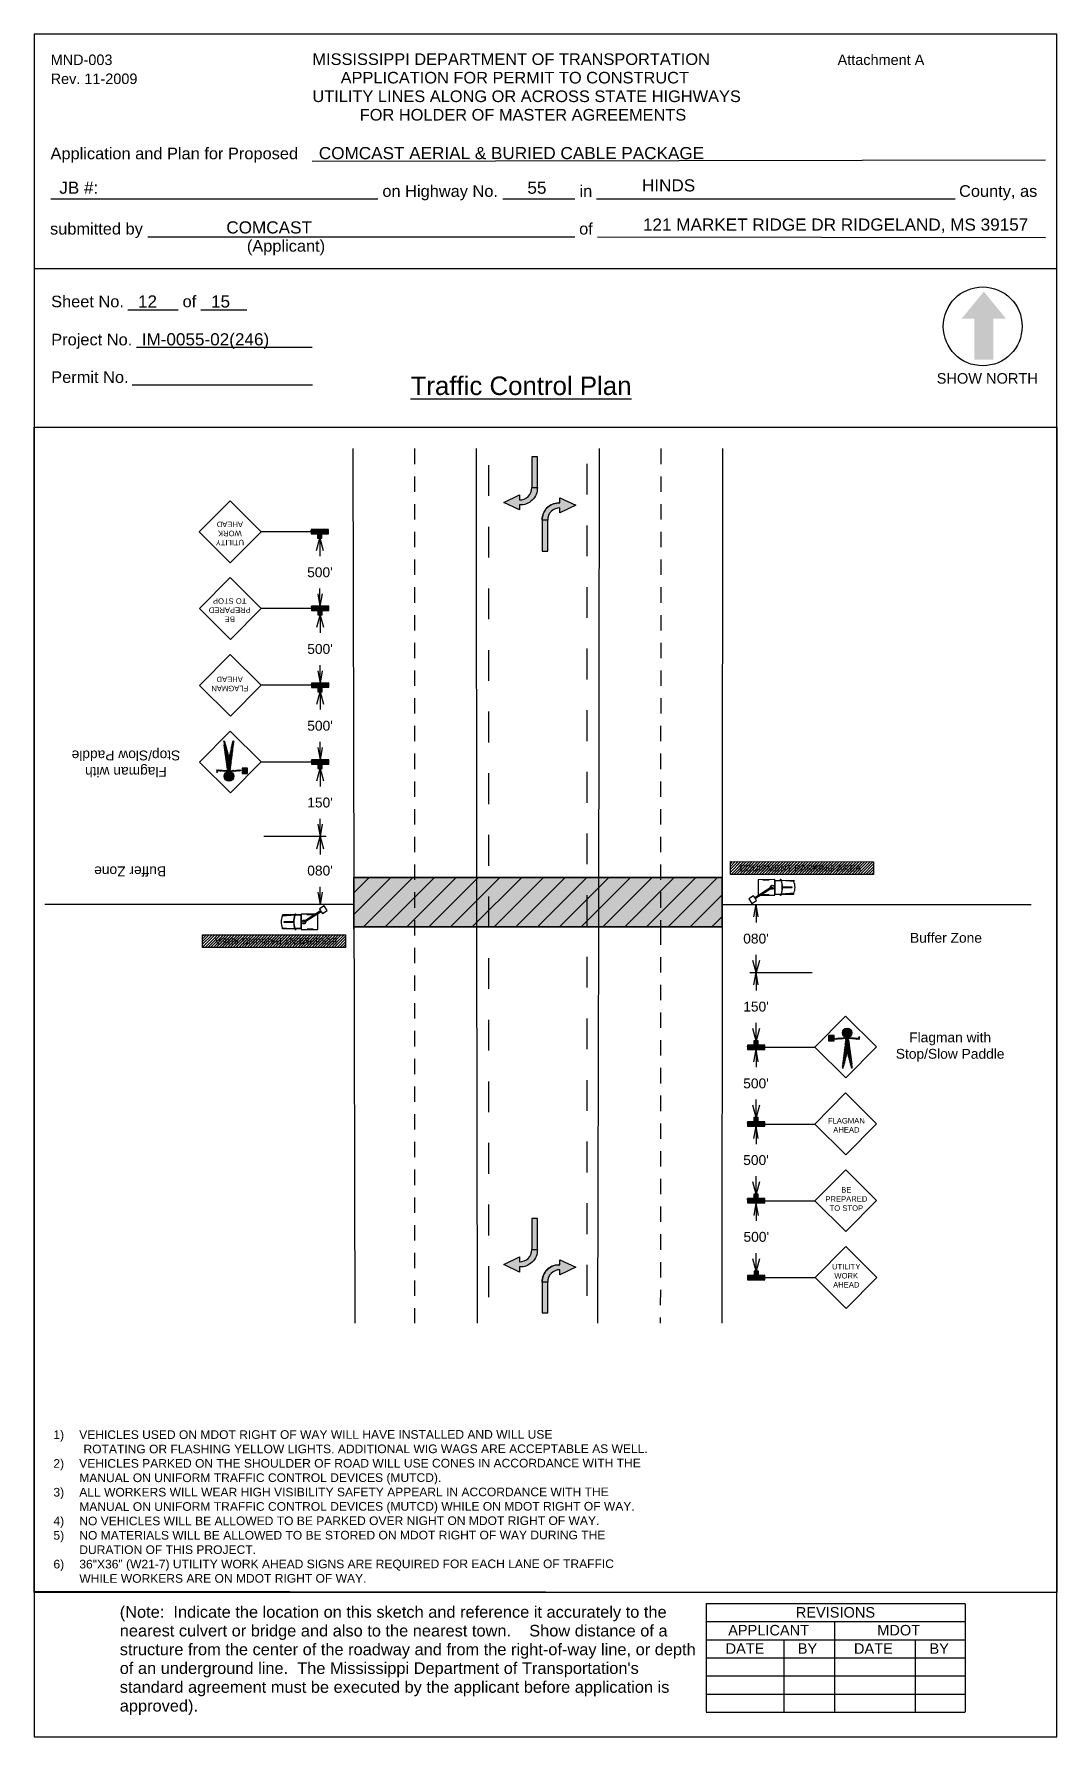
# Paper-space layout '4 LANE XING W TURN' of a CAD drawing. Header units: feet. Extents: x 0.1 to 8.4, y 0.1 to 13.9.
import ezdxf
from ezdxf.enums import TextEntityAlignment as Align

# ---------------------------------------------------------------- set-up
doc = ezdxf.new("R2010")
doc.units = ezdxf.units.FT
doc.header["$MEASUREMENT"] = 0
doc.header["$PDMODE"] = 34
doc.linetypes.add('DASHED2', pattern=[0.375, 0.25, -0.125])
doc.layers.get('0').update_dxf_attribs({"true_color": 0x000000})
doc.layers.get('Defpoints').update_dxf_attribs({"color": 2})
doc.layers.add('EOP', color=7, linetype='Continuous', lineweight=0, true_color=0x000000)
doc.layers.add('Level 63', color=7, linetype='Continuous', lineweight=0, true_color=0x000000)
doc.layers.add('LAYOUT TEXT', color=7, linetype='Continuous', true_color=0x000000)
doc.layers.add('LINE', color=7, linetype='Continuous', true_color=0x000000)
doc.styles.add('PDF Arial', font='arial.ttf')
doc.styles.get("Standard").update_dxf_attribs({"font": 'arial.ttf'})
doc.styles.add('Style-Arial', font='arial.ttf')
doc.dimstyles.get("Standard").update_dxf_attribs({"dimtxt": 3, "dimasz": 3, "dimexe": 0.5, "dimexo": 0.5, "dimgap": 0.09, "dimtad": 0, "dimtih": 1, "dimtoh": 1, "dimdec": 0, "dimzin": 0, "dimdsep": 46, "dimtxsty": 'Standard', "dimblk": 'OPEN30', "dimcen": 0.09, "dimadec": 0, "dimazin": 0, "dimtfac": 1, "dimtdec": 0, "dimtofl": 0, "dimtmove": 0, "dimatfit": 3, "dimldrblk": 'OPEN30', "dimfxl": 1, "dimtolj": 1, "dimtzin": 0, "dimarcsym": 0})
pattern_1 = [(45, (-9514.9499, -21395.33027), (-0.3504110766, 0.3504110766), [])]

# ---------------------------------------------------------------- blocks, each defined once
blk = doc.blocks.new('SHEET NUMBER')
at = {"layer": 'Level 63', "color": 7, "linetype": 'Continuous', "lineweight": 13, "style": 'Style-Arial', "width": 1.010972}
blk.add_text('15', height=0.0984, dxfattribs=at).set_placement((1.654, 11.025), align=Align.MIDDLE_LEFT)
blk = doc.blocks.new('PROJECT NUMBER')
at = {"layer": 'Level 63', "color": 7, "linetype": 'Continuous', "lineweight": 13, "style": 'Style-Arial', "width": 1.010972}
blk.add_text('IM-0055-02(246)', height=0.09841, dxfattribs=at).set_placement((1.091, 10.718), align=Align.MIDDLE_LEFT)
blk = doc.blocks.new('HIGHWAY')
at = {"layer": 'Level 63', "color": 7, "linetype": 'Continuous', "lineweight": 13, "style": 'Style-Arial', "width": 1.010972}
blk.add_text('55', height=0.0984, dxfattribs=at).set_placement((4.334, 12.613), align=Align.MIDDLE_LEFT)
blk = doc.blocks.new('COUNTY')
at = {"layer": 'Level 63', "color": 7, "linetype": 'Continuous', "lineweight": 13, "style": 'Style-Arial', "width": 1.010972}
blk.add_text('HINDS ', height=0.0984, dxfattribs=at).set_placement((5.026, 12.67), align=Align.MIDDLE_LEFT)
blk = doc.blocks.new('NAME')
at = {"layer": 'Level 63', "color": 7, "linetype": 'Continuous', "lineweight": 13, "style": 'Style-Arial', "width": 1.010972}
blk.add_text('COMCAST', height=0.0984, dxfattribs=at).set_placement((2.053, 11.514), align=Align.MIDDLE_LEFT)
blk = doc.blocks.new('ADDRESS 1')
at = {"layer": 'Level 63', "color": 7, "linetype": 'Continuous', "lineweight": 13, "style": 'Style-Arial', "width": 1.010972}
blk.add_text('121 MARKET RIDGE DR RIDGELAND, MS 39157', height=0.09841, dxfattribs=at).set_placement((5.098, 12.278), align=Align.MIDDLE_LEFT)
blk = doc.blocks.new('ADDRESS')
at = {"layer": 'Level 63', "color": 7, "linetype": 'Continuous', "lineweight": 13, "style": 'Style-Arial', "width": 1.010972}
blk.add_text('COMCAST AERIAL & BURIED CABLE PACKAGE  ', height=0.09841, dxfattribs=at).set_placement((2.494, 12.905), align=Align.MIDDLE_LEFT)
blk = doc.blocks.new('TCP LAYOUT')
at = {"layer": 'LAYOUT TEXT'}
h = blk.add_hatch(color=256, dxfattribs=at)
h.dxf.hatch_style = 1
h.paths.add_polyline_path([(7.801, 11.808), (7.62, 11.587), (7.724, 11.588), (7.724, 11.255), (7.877, 11.255), (7.877, 11.588), (7.982, 11.588)])
for p, q in [((8.303, 12.874), (2.35, 12.864)), ((2.883, 12.557), (0.228, 12.557)), ((4.48, 12.557), (3.896, 12.557)), ((7.568, 12.557), (4.656, 12.557)), ((4.481, 12.25), (1.015, 12.25)), ((8.303, 12.243), (4.664, 12.25)), ((0.091, 11.996), (8.395, 11.996)), ((1.26, 11.657), (0.852, 11.657)), ((1.819, 11.657), (1.444, 11.657)), ((2.349, 11.355), (0.922, 11.355)), ((2.351, 11.049), (0.889, 11.049)), ((5.547, 1.164), (7.649, 1.164)), ((5.547, 1.164), (5.547, 0.286)), ((7.649, 1.162), (7.649, 0.284)), ((5.547, 1.017), (7.649, 1.017)), ((6.588, 1.017), (6.588, 0.286)), ((5.547, 0.87), (7.649, 0.87)), ((6.179, 0.87), (6.179, 0.284)), ((7.245, 0.87), (7.245, 0.284)), ((5.547, 0.723), (7.649, 0.723)), ((5.547, 0.576), (7.649, 0.576)), ((5.547, 0.429), (7.649, 0.429)), ((5.547, 0.282), (7.649, 0.282))]:
    blk.add_line(p, q, dxfattribs=at)
at = {"layer": 'LAYOUT TEXT', "flags": 128}
blk.add_lwpolyline([(0.091, 13.898), (0.091, 0.081), (8.395, 0.081), (8.395, 13.898), (0.091, 13.898)], dxfattribs=at)
at = {"layer": 'LAYOUT TEXT'}
blk.add_circle((7.792, 11.526), 0.32, dxfattribs=at)
at = {"layer": 'LAYOUT TEXT', "style": 'Style-Arial'}
for s, height, width, p in [('MND-003', 0.0851, 0.986544, (0.226, 13.689)), ('MISSISSIPPI DEPARTMENT OF TRANSPORTATION', 0.0941, 1.010972, (2.351, 13.694)), ('Attachment A', 0.08514, 0.986544, (6.614, 13.689)), ('Rev. 11-2009', 0.08514, 0.986544, (0.226, 13.535)), ('APPLICATION FOR PERMIT TO CONSTRUCT', 0.0941, 1.010972, (2.58, 13.544)), ('UTILITY LINES ALONG OR ACROSS STATE HIGHWAYS', 0.0941, 1.010972, (2.351, 13.393)), ('FOR HOLDER OF MASTER AGREEMENTS', 0.0941, 1.010972, (2.735, 13.243)), ('Application and Plan for Proposed', 0.0941, 1.010972, (0.225, 12.929)), ('on Highway No.', 0.0941, 1.010972, (2.919, 12.624)), ('in', 0.0941, 1.010972, (4.519, 12.624)), ('County, as', 0.0941, 1.010972, (7.6, 12.624)), ('submitted by', 0.0941, 1.010972, (0.221, 12.318)), ('of', 0.0941, 1.010972, (4.516, 12.318)), ('(Applicant)', 0.0941, 1.010972, (1.819, 12.179)), ('Sheet No.', 0.0941, 1.010972, (0.23, 11.728)), ('of', 0.0941, 1.010972, (1.297, 11.728)), ('Project No.', 0.0941, 1.010972, (0.231, 11.419)), ('Permit No.', 0.0941, 1.010972, (0.231, 11.114)), ('SHOW NORTH', 0.0851, 0.993785, (7.419, 11.104)), ('(Note:  Indicate the location on this sketch and reference it accurately to the', 0.0941, 1.010972, (0.787, 1.095)), ('REVISIONS', 0.0851, 0.993785, (6.275, 1.092)), ('nearest culvert or bridge and also to the nearest town.    Show distance of a', 0.0941, 1.010972, (0.787, 0.943)), ('APPLICANT', 0.0851, 0.993785, (5.726, 0.947)), ('MDOT', 0.0851, 0.993785, (6.936, 0.947)), ('structure from the center of the roadway and from the right-of-way line, or depth', 0.0941, 1.010972, (0.787, 0.791)), ('DATE', 0.0851, 0.993785, (5.705, 0.798)), ('BY', 0.0851, 0.993785, (6.291, 0.798)), ('DATE', 0.0851, 0.993785, (6.747, 0.798)), ('BY', 0.0851, 0.993785, (7.36, 0.798)), ("of an underground line.  The Mississippi Department of Transportation's", 0.0941, 1.010972, (0.787, 0.639)), ('standard agreement must be executed by the applicant before application is', 0.0941, 1.010972, (0.787, 0.486)), ('approved).', 0.0941, 1.010972, (0.787, 0.334))]:
    blk.add_text(s, height=height, dxfattribs=dict(at, width=width)).set_placement(p, align=Align.MIDDLE_LEFT)
at = {"layer": 'LAYOUT TEXT', "insert": (3.148, 11.119), "char_height": 0.15, "attachment_point": 1}
blk.add_mtext_dynamic_manual_height_columns('{\\LTraffic Control Plan}', width=3.70708, gutter_width=3.385, heights=[0], dxfattribs=at)
blk = doc.blocks.new('FLAGGER')
at = {"layer": 'LAYOUT TEXT'}
h = blk.add_hatch(dxfattribs=at)
h.set_pattern_fill('ANSI31', color=256, scale=3.964449)
h.set_pattern_definition(pattern_1)
h.paths.add_polyline_path([(3152.5, 7164.8), (3148.5, 7164.8), (3148.5, 7160.8), (3152.5, 7160.8)])
h = blk.add_hatch(dxfattribs=at)
h.set_pattern_fill('ANSI31', color=256, scale=3.964449)
h.set_pattern_definition(pattern_1)
h.paths.add_polyline_path([(3163.2, 7162.5), (3171.1, 7161.9), (3171.3, 7164.1), (3170.4, 7164.2), (3170.3, 7162.8), (3163.3, 7163.3, -0.168773), (3161, 7163.3), (3153, 7162.8), (3153.1, 7161.9), (3161, 7162.5), (3158.2, 7140.8), (3159.2, 7140.8), (3162.1, 7152.1), (3165, 7140.8), (3166, 7140.8)])
h = blk.add_hatch(dxfattribs=at)
h.set_pattern_fill('ANSI31', color=256, scale=3.964449)
h.set_pattern_definition(pattern_1)
h.paths.add_polyline_path([(3165.6, 7166.7, 1), (3158.6, 7166.7, 1)])
at = {"layer": 'LAYOUT TEXT', "flags": 128}
for points in [[(3161, 7133.7), (3183.6, 7156.3), (3161, 7178.9), (3138.4, 7156.3), (3161, 7133.7)], [(3148.5, 7160.8), (3152.5, 7160.8), (3152.5, 7164.8), (3148.5, 7164.8), (3148.5, 7160.8)], [(3163.1, 7161.4), (3165.4, 7143.9), (3164.6, 7143.9), (3162.2, 7153.1)], [(3171.1, 7161.9), (3163.2, 7162.5)], [(3163.3, 7163.3), (3170.3, 7162.8)]]:
    blk.add_lwpolyline(points, dxfattribs=at)
at = {"layer": 'LAYOUT TEXT'}
blk.add_circle((3162.1, 7166.7), 3.53, dxfattribs=at)
blk = doc.blocks.new('BE PREPARED TO STOP')
at = {"layer": 'LAYOUT TEXT', "flags": 128}
blk.add_lwpolyline([(3214.6, 7133.7), (3237.2, 7156.3), (3214.7, 7178.9), (3192, 7156.3), (3214.6, 7133.7)], dxfattribs=at)
at = {"layer": 'LAYOUT TEXT', "insert": (3181.1, 7166.2), "char_height": 4, "attachment_point": 1}
blk.add_mtext_dynamic_manual_height_columns('\\pxqc;BE \\PPREPARED\\PTO STOP', width=67.992, gutter_width=3.2, heights=[0], dxfattribs=at)
blk = doc.blocks.new('UTILITY WORK AHEAD')
at = {"layer": 'LAYOUT TEXT', "flags": 128}
blk.add_lwpolyline([(3269.7, 7133.7), (3292.3, 7156.3), (3269.7, 7178.9), (3247.1, 7156.3), (3269.7, 7133.7)], dxfattribs=at)
at = {"layer": 'LAYOUT TEXT', "insert": (3235.9, 7166.2), "char_height": 3.995, "attachment_point": 1}
blk.add_mtext_dynamic_manual_height_columns('\\pxqc;UTILITY\\PWORK \\PAHEAD', width=67.992, gutter_width=3.2, heights=[0], dxfattribs=at)
blk = doc.blocks.new('EQUIPMENT PARKING AREA')
at = {"layer": 'LAYOUT TEXT'}
h = blk.add_hatch(dxfattribs=at)
h.set_pattern_fill('ANSI31', color=0, scale=10)
h.set_pattern_definition([(45, (70, 23), (-0.88388348, 0.88388348), [])])
h.paths.add_polyline_path([(3244.5, 7148), (3244.5, 7156), (3154.5, 7156), (3154.5, 7148)])
at = {"layer": 'LAYOUT TEXT', "true_color": 0xffffff}
h = blk.add_hatch(color=7, dxfattribs=at)
h.dxf.hatch_style = 1
h.paths.add_polyline_path([(3159.5, 7154.5), (3159.5, 7149.5), (3236.5, 7149.5), (3236.5, 7154.5)], flags=17)
h.paths.add_polyline_path([(3158.6, 7138.2), (3237.3, 7138.2), (3237.3, 7146.5), (3158.6, 7146.5)], flags=9)
at = {"layer": 'LAYOUT TEXT'}
blk.add_lwpolyline([(3154.5, 7156), (3244.5, 7156), (3244.5, 7148), (3154.5, 7148)], close=True, dxfattribs=at)
at = {"layer": 'LAYOUT TEXT', "insert": (3160, 7154), "char_height": 4, "attachment_point": 1, "style": 'PDF Arial'}
blk.add_mtext_dynamic_manual_height_columns('EQUIPMENT PARKING AREA', width=225.686, gutter_width=1, heights=[0], dxfattribs=at)
blk = doc.blocks.new('traffic symbol')
h = blk.add_hatch()
h.set_pattern_fill('ANSI31', color=256)
h.paths.add_polyline_path([(3220.21, 7215.29), (3217.21, 7215.29), (3217.21, 7213.29), (3225.21, 7213.29), (3225.21, 7215.29), (3222.21, 7215.29), (3222.21, 7217.29), (3220.21, 7217.29)])
at = {"flags": 128}
blk.add_lwpolyline([(3217.21, 7213.29), (3225.21, 7213.29), (3225.21, 7215.29), (3222.21, 7215.29), (3222.21, 7217.29), (3220.21, 7217.29), (3220.21, 7215.29), (3217.21, 7215.29), (3217.21, 7213.29)], dxfattribs=at)
blk = doc.blocks.new('bucket truck')
at = {"layer": 'LAYOUT TEXT'}
h = blk.add_hatch(color=256, dxfattribs=at)
h.dxf.hatch_style = 1
h.paths.add_polyline_path([(3229, 7181.7), (3229, 7183.6), (3227.3, 7186.2), (3226.5, 7185.7)])
h = blk.add_hatch(color=256, dxfattribs=at)
h.dxf.hatch_style = 1
h.paths.add_polyline_path([(3229, 7183.6), (3229, 7181.7), (3233.4, 7174.7, -0.189664), (3234.2, 7175.3)])
h = blk.add_hatch(color=256, dxfattribs=at)
h.dxf.hatch_style = 1
h.paths.add_polyline_path([(3234.1, 7173.7), (3234.9, 7174.2), (3234.2, 7175.3, 0.189664), (3233.4, 7174.7)])
at = {"layer": 'LAYOUT TEXT', "flags": 128}
for points in [[(3227.3, 7186.2), (3228.6, 7187), (3226.4, 7190.4), (3223.1, 7188.3), (3225.2, 7184.9), (3226.5, 7185.7)], [(3229.5, 7172), (3229.5, 7167.5)], [(3229.5, 7158.8), (3230.2, 7158.8), (3229.5, 7167.5)], [(3229.7, 7171.9), (3229.7, 7167.6)], [(3229.7, 7171.9), (3239.1, 7171.8)], [(3239.3, 7158.8), (3238.5, 7158.8), (3239.3, 7167.5)], [(3239.1, 7171.8), (3239.1, 7167.6)], [(3239.3, 7172), (3239.3, 7167.5)], [(3239.3, 7167.5), (3239.3, 7158.8)]]:
    blk.add_lwpolyline(points, dxfattribs=at)
at = {"layer": 'LAYOUT TEXT'}
for points in [[(3226.5, 7185.7), (3227.3, 7186.2), (3234.9, 7174.2), (3234.1, 7173.7)], [(3239.8, 7183.8), (3229, 7183.8), (3229, 7172), (3239.8, 7172)], [(3229.2, 7180.4), (3229, 7180.4), (3229, 7176.1), (3229.2, 7176.1)], [(3239.8, 7180.4), (3239.6, 7180.4), (3239.6, 7176.1), (3239.8, 7176.1)], [(3228.7, 7168.1), (3229.5, 7168.1), (3229.5, 7167.9), (3228.7, 7167.9)], [(3239.3, 7168.1), (3240.1, 7168.1), (3240.1, 7167.9), (3239.3, 7167.9)]]:
    blk.add_lwpolyline(points, close=True, dxfattribs=at)
at = {"layer": 'LAYOUT TEXT', "flags": 128}
for points in [[(3229.5, 7167.5, 0.165168), (3239.3, 7167.5)], [(3229.5, 7167.5), (3229.5, 7158.8), (3230.2, 7158.8, 0.224374), (3238.5, 7158.8), (3239.3, 7158.8)], [(3229.7, 7167.6, 0.163266), (3239.1, 7167.6)], [(3234.2, 7166.7), (3234.3, 7160, 0.697477), (3234.5, 7160), (3234.5, 7166.7)]]:
    blk.add_lwpolyline(points, format="xyb", dxfattribs=at)
at = {"layer": 'LAYOUT TEXT'}
blk.add_circle((3234.5, 7173.9), 1.36, dxfattribs=at)
for centre in [(3229.8, 7159), (3239, 7159)]:
    blk.add_ellipse(centre, major_axis=(-0.245, 0.003), ratio=0.48328, dxfattribs=at)
blk = doc.blocks.new('FLAGMAN AHEAD')
at = {"flags": 128}
blk.add_lwpolyline([(7.715, 3.459), (7.53, 3.643), (7.345, 3.457), (7.531, 3.273), (7.715, 3.459)], dxfattribs=at)
at = {"insert": (7.496, 3.183), "char_height": 0.03272, "attachment_point": 1, "rotation": 90.1812}
blk.add_mtext_dynamic_manual_height_columns('\\pxqc;FLAGMAN\\PAHEAD', width=0.5569, gutter_width=0.0262, heights=[0], dxfattribs=at)
blk = doc.blocks.new('_Open')
at = {"color": 0, "linetype": 'ByBlock', "lineweight": -2}
for p, q in [((-1, 0.17), (0, 0)), ((-1, -0.17), (0, 0)), ((0, 0), (-1, 0))]:
    blk.add_line(p, q, dxfattribs=at)
blk = doc.blocks.new('_Open30')
at = {"color": 0, "linetype": 'ByBlock', "lineweight": -2}
for p, q in [((-1, 0.27), (0, 0)), ((0, 0), (-1, -0.27)), ((0, 0), (-1, 0))]:
    blk.add_line(p, q, dxfattribs=at)
blk = doc.blocks.new('*D160')
at = {"layer": 'Defpoints', "color": 0, "transparency": 16777216}
for p in [(5.917, 6.834), (5.917, 6.282), (5.952, 6.282)]:
    blk.add_point(p, dxfattribs=at)
at = {"layer": 'LAYOUT TEXT', "color": 0, "lineweight": -2, "transparency": 16777216}
for p, q in [((5.952, 6.734), (5.952, 6.689)), ((5.952, 6.382), (5.952, 6.428))]:
    blk.add_line(p, q, dxfattribs=at)
at = {"layer": 'LAYOUT TEXT', "color": 0, "lineweight": -2, "transparency": 16777216, "xscale": 0.1, "yscale": 0.1, "zscale": 0.1}
for name, p, rotation in [('_Open', (5.952, 6.834), 90), ('_Open30', (5.952, 6.282), 270)]:
    blk.add_blockref(name, p, dxfattribs=dict(at, rotation=rotation))
at = {"layer": 'LAYOUT TEXT', "color": 0, "transparency": 16777216, "insert": (5.952, 6.558), "char_height": 0.08, "attachment_point": 5}
blk.add_mtext("\\A1;080'", dxfattribs=at)
blk = doc.blocks.new('*D152')
at = {"layer": 'Defpoints', "color": 0, "transparency": 16777216}
for p in [(5.917, 6.282), (5.917, 5.73), (5.952, 5.73)]:
    blk.add_point(p, dxfattribs=at)
at = {"layer": 'LAYOUT TEXT', "color": 0, "lineweight": -2, "transparency": 16777216}
for p, q in [((5.952, 6.182), (5.952, 6.137)), ((5.952, 5.83), (5.952, 5.875))]:
    blk.add_line(p, q, dxfattribs=at)
at = {"layer": 'LAYOUT TEXT', "color": 0, "lineweight": -2, "transparency": 16777216, "xscale": 0.1, "yscale": 0.1, "zscale": 0.1}
for name, p, rotation in [('_Open', (5.952, 6.282), 90), ('_Open30', (5.952, 5.73), 270)]:
    blk.add_blockref(name, p, dxfattribs=dict(at, rotation=rotation))
at = {"layer": 'LAYOUT TEXT', "color": 0, "transparency": 16777216, "insert": (5.952, 6.006), "char_height": 0.08, "attachment_point": 5}
blk.add_mtext("\\A1;150'", dxfattribs=at)
blk = doc.blocks.new('*D153')
at = {"layer": 'Defpoints', "color": 0, "transparency": 16777216}
for p in [(5.917, 5.659), (5.917, 5.107), (5.952, 5.107)]:
    blk.add_point(p, dxfattribs=at)
at = {"layer": 'LAYOUT TEXT', "color": 0, "lineweight": -2, "transparency": 16777216}
for p, q in [((5.952, 5.559), (5.952, 5.514)), ((5.952, 5.207), (5.952, 5.253))]:
    blk.add_line(p, q, dxfattribs=at)
at = {"layer": 'LAYOUT TEXT', "color": 0, "lineweight": -2, "transparency": 16777216, "xscale": 0.1, "yscale": 0.1, "zscale": 0.1}
for name, p, rotation in [('_Open', (5.952, 5.659), 90), ('_Open30', (5.952, 5.107), 270)]:
    blk.add_blockref(name, p, dxfattribs=dict(at, rotation=rotation))
at = {"layer": 'LAYOUT TEXT', "color": 0, "transparency": 16777216, "insert": (5.952, 5.383), "char_height": 0.08, "attachment_point": 5}
blk.add_mtext("\\A1;500'", dxfattribs=at)
blk = doc.blocks.new('*D154')
at = {"layer": 'Defpoints', "color": 0, "transparency": 16777216}
for p in [(5.917, 5.036), (5.917, 4.484), (5.952, 4.484)]:
    blk.add_point(p, dxfattribs=at)
at = {"layer": 'LAYOUT TEXT', "color": 0, "lineweight": -2, "transparency": 16777216}
for p, q in [((5.952, 4.936), (5.952, 4.891)), ((5.952, 4.584), (5.952, 4.63))]:
    blk.add_line(p, q, dxfattribs=at)
at = {"layer": 'LAYOUT TEXT', "color": 0, "lineweight": -2, "transparency": 16777216, "xscale": 0.1, "yscale": 0.1, "zscale": 0.1}
for name, p, rotation in [('_Open', (5.952, 5.036), 90), ('_Open30', (5.952, 4.484), 270)]:
    blk.add_blockref(name, p, dxfattribs=dict(at, rotation=rotation))
at = {"layer": 'LAYOUT TEXT', "color": 0, "transparency": 16777216, "insert": (5.952, 4.761), "char_height": 0.08, "attachment_point": 5}
blk.add_mtext("\\A1;500'", dxfattribs=at)
blk = doc.blocks.new('*D155')
at = {"layer": 'Defpoints', "color": 0, "transparency": 16777216}
for p in [(5.919, 4.413), (5.919, 3.861), (5.954, 3.861)]:
    blk.add_point(p, dxfattribs=at)
at = {"layer": 'LAYOUT TEXT', "color": 0, "lineweight": -2, "transparency": 16777216}
for p, q in [((5.954, 4.313), (5.954, 4.269)), ((5.954, 3.961), (5.954, 4.007))]:
    blk.add_line(p, q, dxfattribs=at)
at = {"layer": 'LAYOUT TEXT', "color": 0, "lineweight": -2, "transparency": 16777216, "xscale": 0.1, "yscale": 0.1, "zscale": 0.1}
for name, p, rotation in [('_Open', (5.954, 4.413), 90), ('_Open30', (5.954, 3.861), 270)]:
    blk.add_blockref(name, p, dxfattribs=dict(at, rotation=rotation))
at = {"layer": 'LAYOUT TEXT', "color": 0, "transparency": 16777216, "insert": (5.954, 4.138), "char_height": 0.08, "attachment_point": 5}
blk.add_mtext("\\A1;500'", dxfattribs=at)
blk = doc.blocks.new('*D161')
at = {"layer": 'Defpoints', "color": 0, "transparency": 16777216}
for p in [(2.413, 7.386), (2.448, 7.386), (2.448, 6.834)]:
    blk.add_point(p, dxfattribs=at)
at = {"layer": 'LAYOUT TEXT', "color": 0, "lineweight": -2, "transparency": 16777216}
for p, q in [((2.413, 7.286), (2.413, 7.241)), ((2.413, 6.934), (2.413, 6.979))]:
    blk.add_line(p, q, dxfattribs=at)
at = {"layer": 'LAYOUT TEXT', "color": 0, "lineweight": -2, "transparency": 16777216, "xscale": 0.1, "yscale": 0.1, "zscale": 0.1}
for name, p, rotation in [('_Open30', (2.413, 7.386), 90), ('_Open', (2.413, 6.834), 270)]:
    blk.add_blockref(name, p, dxfattribs=dict(at, rotation=rotation))
at = {"layer": 'LAYOUT TEXT', "color": 0, "transparency": 16777216, "insert": (2.413, 7.11), "char_height": 0.08, "attachment_point": 5}
blk.add_mtext("\\A1;080'", dxfattribs=at)
blk = doc.blocks.new('*D156')
at = {"layer": 'Defpoints', "color": 0, "transparency": 16777216}
for p in [(2.413, 7.939), (2.448, 7.939), (2.448, 7.386)]:
    blk.add_point(p, dxfattribs=at)
at = {"layer": 'LAYOUT TEXT', "color": 0, "lineweight": -2, "transparency": 16777216}
for p, q in [((2.413, 7.839), (2.413, 7.793)), ((2.413, 7.486), (2.413, 7.531))]:
    blk.add_line(p, q, dxfattribs=at)
at = {"layer": 'LAYOUT TEXT', "color": 0, "lineweight": -2, "transparency": 16777216, "xscale": 0.1, "yscale": 0.1, "zscale": 0.1}
for name, p, rotation in [('_Open30', (2.413, 7.939), 90), ('_Open', (2.413, 7.386), 270)]:
    blk.add_blockref(name, p, dxfattribs=dict(at, rotation=rotation))
at = {"layer": 'LAYOUT TEXT', "color": 0, "transparency": 16777216, "insert": (2.413, 7.662), "char_height": 0.08, "attachment_point": 5}
blk.add_mtext("\\A1;150'", dxfattribs=at)
blk = doc.blocks.new('*D157')
at = {"layer": 'Defpoints', "color": 0, "transparency": 16777216}
for p in [(2.413, 8.561), (2.448, 8.561), (2.448, 8.009)]:
    blk.add_point(p, dxfattribs=at)
at = {"layer": 'LAYOUT TEXT', "color": 0, "lineweight": -2, "transparency": 16777216}
for p, q in [((2.413, 8.461), (2.413, 8.416)), ((2.413, 8.109), (2.413, 8.154))]:
    blk.add_line(p, q, dxfattribs=at)
at = {"layer": 'LAYOUT TEXT', "color": 0, "lineweight": -2, "transparency": 16777216, "xscale": 0.1, "yscale": 0.1, "zscale": 0.1}
for name, p, rotation in [('_Open30', (2.413, 8.561), 90), ('_Open', (2.413, 8.009), 270)]:
    blk.add_blockref(name, p, dxfattribs=dict(at, rotation=rotation))
at = {"layer": 'LAYOUT TEXT', "color": 0, "transparency": 16777216, "insert": (2.413, 8.285), "char_height": 0.08, "attachment_point": 5}
blk.add_mtext("\\A1;500'", dxfattribs=at)
blk = doc.blocks.new('*D158')
at = {"layer": 'Defpoints', "color": 0, "transparency": 16777216}
for p in [(2.413, 9.184), (2.448, 9.184), (2.448, 8.632)]:
    blk.add_point(p, dxfattribs=at)
at = {"layer": 'LAYOUT TEXT', "color": 0, "lineweight": -2, "transparency": 16777216}
for p, q in [((2.413, 9.084), (2.413, 9.038)), ((2.413, 8.732), (2.413, 8.777))]:
    blk.add_line(p, q, dxfattribs=at)
at = {"layer": 'LAYOUT TEXT', "color": 0, "lineweight": -2, "transparency": 16777216, "xscale": 0.1, "yscale": 0.1, "zscale": 0.1}
for name, p, rotation in [('_Open30', (2.413, 9.184), 90), ('_Open', (2.413, 8.632), 270)]:
    blk.add_blockref(name, p, dxfattribs=dict(at, rotation=rotation))
at = {"layer": 'LAYOUT TEXT', "color": 0, "transparency": 16777216, "insert": (2.413, 8.908), "char_height": 0.08, "attachment_point": 5}
blk.add_mtext("\\A1;500'", dxfattribs=at)
blk = doc.blocks.new('*D159')
at = {"layer": 'Defpoints', "color": 0, "transparency": 16777216}
for p in [(2.412, 9.807), (2.447, 9.807), (2.447, 9.255)]:
    blk.add_point(p, dxfattribs=at)
at = {"layer": 'LAYOUT TEXT', "color": 0, "lineweight": -2, "transparency": 16777216}
for p, q in [((2.412, 9.707), (2.412, 9.661)), ((2.412, 9.355), (2.412, 9.4))]:
    blk.add_line(p, q, dxfattribs=at)
at = {"layer": 'LAYOUT TEXT', "color": 0, "lineweight": -2, "transparency": 16777216, "xscale": 0.1, "yscale": 0.1, "zscale": 0.1}
for name, p, rotation in [('_Open30', (2.412, 9.807), 90), ('_Open', (2.412, 9.255), 270)]:
    blk.add_blockref(name, p, dxfattribs=dict(at, rotation=rotation))
at = {"layer": 'LAYOUT TEXT', "color": 0, "transparency": 16777216, "insert": (2.412, 9.53), "char_height": 0.08, "attachment_point": 5}
blk.add_mtext("\\A1;500'", dxfattribs=at)
blk = doc.blocks.new('PERMIT NUMBER')
at = {"layer": 'Level 63', "color": 7, "linetype": 'Continuous', "lineweight": 13, "style": 'Style-Arial', "width": 1.010972}
blk.add_text('JB #: ', height=0.0984, dxfattribs=at).set_placement((0.367, 12.613), align=Align.MIDDLE_LEFT)

psp = doc.layouts.new('4 LANE XING W TURN')

# ---------------------------------------------------------------- hatches: boundary and pattern name
at = {"layer": 'LAYOUT TEXT'}
h = psp.add_hatch(color=256, dxfattribs=at)
h.dxf.hatch_style = 1
h.paths.add_polyline_path([(4.177, 10.468), (4.132, 10.468), (4.132, 10.218), (4.177, 10.218)])
h = psp.add_hatch(color=256, dxfattribs=at)
h.dxf.hatch_style = 1
h.paths.add_polyline_path([(4.177, 10.218), (4.132, 10.218, -0.431316), (4.032, 10.118), (4.032, 10.159), (3.904, 10.097), (4.032, 10.036), (4.032, 10.077, 0.437766)])
h = psp.add_hatch(color=256, dxfattribs=at)
h.dxf.hatch_style = 1
h.paths.add_polyline_path([(4.216, 9.953), (4.261, 9.953, -0.431316), (4.36, 10.053), (4.36, 10.012), (4.488, 10.074), (4.36, 10.136), (4.36, 10.094, 0.437766)])
h = psp.add_hatch(color=256, dxfattribs=at)
h.dxf.hatch_style = 1
h.paths.add_polyline_path([(4.216, 9.703), (4.261, 9.703), (4.261, 9.953), (4.216, 9.953)])
h = psp.add_hatch(dxfattribs=at)
h.set_pattern_fill('ANSI32', color=256)
h.paths.add_polyline_path([(5.677, 7.054), (4.167, 7.055), (2.688, 7.054), (2.688, 6.654), (5.677, 6.654)])
h = psp.add_hatch(dxfattribs=at)
h.set_pattern_fill('ANSI31', color=256, angle=-1e-14)
h.paths.add_polyline_path([(2.688, 7.054), (2.688, 6.854), (2.688, 6.654), (5.677, 6.654), (5.677, 7.054), (4.167, 7.055)])
h = psp.add_hatch(color=256, dxfattribs=at)
h.dxf.hatch_style = 1
h.paths.add_polyline_path([(4.177, 4.286), (4.132, 4.286), (4.132, 4.035), (4.177, 4.035)])
h = psp.add_hatch(color=256, dxfattribs=at)
h.dxf.hatch_style = 1
h.paths.add_polyline_path([(4.177, 4.035), (4.132, 4.035, -0.431316), (4.032, 3.936), (4.032, 3.977), (3.904, 3.915), (4.032, 3.853), (4.032, 3.895, 0.437766)])
h = psp.add_hatch(color=256, dxfattribs=at)
h.dxf.hatch_style = 1
h.paths.add_polyline_path([(4.216, 3.771), (4.261, 3.771, -0.431316), (4.36, 3.871), (4.36, 3.83), (4.488, 3.892), (4.36, 3.953), (4.36, 3.912, 0.437766)])
h = psp.add_hatch(color=256, dxfattribs=at)
h.dxf.hatch_style = 1
h.paths.add_polyline_path([(4.216, 3.521), (4.261, 3.521), (4.261, 3.771), (4.216, 3.771)])
at = {"layer": 'LINE', "true_color": 0xffffff}
h = psp.add_hatch(color=7, dxfattribs=at)
h.dxf.hatch_style = 1
h.paths.add_polyline_path([(5.677, 7.054), (2.688, 7.054), (2.688, 6.654), (5.677, 6.654)])

# ---------------------------------------------------------------- linework, layer by layer
at = {"layer": 'LAYOUT TEXT'}
psp.add_line((0.091, 1.263), (8.395, 1.254), dxfattribs=at)
psp.add_lwpolyline([(8.395, 1.254), (0.091, 1.254), (0.091, 10.709), (8.395, 10.709)], close=True, dxfattribs=at)
for points in [[(2.679, 10.534), (2.696, 3.438)], [(3.679, 10.534), (3.683, 6.634)], [(4.679, 10.534), (4.672, 6.634)], [(5.679, 10.534), (5.677, 7.034)], [(3.779, 10.4), (3.779, 10.15)], [(4.177, 10.218), (4.177, 10.468), (4.132, 10.468), (4.132, 10.218)], [(4.579, 10.411), (4.579, 10.161)], [(4.216, 9.953), (4.216, 9.703), (4.261, 9.703), (4.261, 9.953)], [(2.34, 9.86), (1.934, 9.86)], [(3.779, 9.9), (3.779, 9.65)], [(4.579, 9.911), (4.579, 9.661)], [(3.779, 9.4), (3.779, 9.15)], [(4.579, 9.411), (4.579, 9.161)], [(2.342, 9.237), (1.936, 9.237)], [(3.779, 8.9), (3.779, 8.65)], [(4.579, 8.911), (4.579, 8.661)], [(2.342, 8.614), (1.936, 8.614)], [(3.779, 8.4), (3.779, 8.15)], [(4.579, 8.411), (4.579, 8.161)], [(2.343, 7.991), (1.936, 7.991)], [(3.779, 7.9), (3.779, 7.65)], [(4.579, 7.911), (4.579, 7.661)], [(2.363, 7.386), (1.957, 7.386)], [(2.413, 7.386), (2.363, 7.386)], [(2.463, 7.386), (2.413, 7.386)], [(3.779, 7.4), (3.779, 7.15)], [(4.579, 7.411), (4.579, 7.161)], [(4.167, 7.055), (2.688, 7.054), (2.688, 6.654), (5.677, 6.654), (5.677, 7.054), (4.167, 7.055)], [(4.579, 6.911), (4.579, 6.661)], [(5.677, 7.034), (5.677, 6.834), (8.186, 6.834)], [(2.688, 6.634), (2.688, 6.834), (0.179, 6.834)], [(3.779, 6.9), (3.779, 6.65)], [(5.677, 6.834), (5.675, 3.438)], [(3.683, 6.634), (3.687, 3.438)], [(4.672, 6.634), (4.666, 3.438)], [(3.779, 6.4), (3.779, 6.15)], [(4.579, 6.411), (4.579, 6.161)], [(5.902, 6.282), (5.952, 6.282)], [(5.952, 6.282), (6.002, 6.282)], [(6.002, 6.282), (6.408, 6.282)], [(3.779, 5.9), (3.779, 5.65)], [(4.579, 5.911), (4.579, 5.661)], [(6.023, 5.677), (6.429, 5.677)], [(3.779, 5.4), (3.779, 5.15)], [(4.579, 5.411), (4.579, 5.161)], [(6.023, 5.054), (6.429, 5.054)], [(3.779, 4.9), (3.779, 4.65)], [(4.579, 4.911), (4.579, 4.661)], [(6.023, 4.431), (6.429, 4.431)], [(3.779, 4.4), (3.779, 4.15)], [(4.177, 4.035), (4.177, 4.286), (4.132, 4.286), (4.132, 4.035)], [(4.579, 4.411), (4.579, 4.161)], [(3.779, 3.9), (3.779, 3.65)], [(4.579, 3.911), (4.579, 3.661)], [(4.216, 3.771), (4.216, 3.521), (4.261, 3.521), (4.261, 3.771)], [(6.025, 3.808), (6.431, 3.808)]]:
    psp.add_lwpolyline(points, dxfattribs=at)
at = {"layer": 'LAYOUT TEXT', "linetype": 'DASHED2', "ltscale": 0.5, "flags": 128}
psp.add_lwpolyline([(3.179, 10.534), (3.179, 6.634), (3.18, 3.438)], dxfattribs=at)
at = {"layer": 'LAYOUT TEXT', "linetype": 'DASHED2', "ltscale": 0.5}
for points in [[(5.179, 10.534), (5.177, 6.634)], [(5.177, 6.634), (5.175, 3.438)]]:
    psp.add_lwpolyline(points, dxfattribs=at)
at = {"layer": 'LAYOUT TEXT'}
for points in [[(4.032, 10.077), (4.032, 10.036), (3.904, 10.097), (4.032, 10.159), (4.032, 10.118, 0.431316), (4.132, 10.218), (4.177, 10.218, -0.437766)], [(4.36, 10.094), (4.36, 10.136), (4.488, 10.074), (4.36, 10.012), (4.36, 10.053, 0.431316), (4.261, 9.953), (4.216, 9.953, -0.437766)], [(4.032, 3.895), (4.032, 3.853), (3.904, 3.915), (4.032, 3.977), (4.032, 3.936, 0.431316), (4.132, 4.035), (4.177, 4.035, -0.437766)], [(4.36, 3.912), (4.36, 3.953), (4.488, 3.892), (4.36, 3.83), (4.36, 3.871, 0.431316), (4.261, 3.771), (4.216, 3.771, -0.437766)]]:
    psp.add_lwpolyline(points, format="xyb", close=True, dxfattribs=at)
for points in [[(4.348, 10.093, 0.417258), (4.216, 9.953)], [(4.348, 3.911, 0.417258), (4.216, 3.771)]]:
    psp.add_lwpolyline(points, format="xyb", dxfattribs=at)
at = {"layer": 'LINE'}
psp.add_lwpolyline([(2.688, 7.054), (5.677, 7.054), (5.677, 6.654), (2.688, 6.654)], close=True, dxfattribs=at)

# ---------------------------------------------------------------- block references
at = {"layer": 'EOP'}
psp.add_blockref('PERMIT NUMBER', (-0.071, 0.038), dxfattribs=at)
at = {"layer": 'LAYOUT TEXT'}
for name, p in [('ADDRESS', (-0.091, 0.027)), ('COUNTY', (0, 0)), ('HIGHWAY', (-0.238, 0.038)), ('NAME', (-0.401, 0.815)), ('ADDRESS 1', (-0.064, 0.074)), ('SHEET NUMBER', (-0.126, 0.703)), ('PROJECT NUMBER', (-0.126, 0.703))]:
    psp.add_blockref(name, p, dxfattribs=at)
for name, p, xscale, yscale, zscale, rotation in [('UTILITY WORK AHEAD', (37.711, 89.377), 0.0110956213772639, 0.0110956213772639, 0.0110956213772639, 180.1812206538833), ('traffic symbol', (58.844, 137.33), 0.01764431314600976, 0.01764431314600976, 0.01764431314600976, 180.1812206538833), ('BE PREPARED TO STOP', (37.102, 88.753), 0.0110956213772639, 0.0110956213772639, 0.0110956213772639, 180.1812206538833), ('traffic symbol', (58.846, 136.708), 0.01764431314600976, 0.01764431314600976, 0.01764431314600976, 180.1812206538833), ('FLAGMAN AHEAD', (6.369, -1.588), 1.354671034687768, 1.354671034687768, 1.354671034687768, 89.99999999999999), ('traffic symbol', (58.846, 136.085), 0.01764431314600976, 0.01764431314600976, 0.01764431314600976, 180.1812206538833), ('FLAGGER', (36.507, 87.505), 0.0110956213772639, 0.0110956213772639, 0.0110956213772639, 180.1812206538833), ('traffic symbol', (58.846, 135.462), 0.01764431314600976, 0.01764431314600976, 0.01764431314600976, 180.1812206538833), ('EQUIPMENT PARKING AREA', (-34.958, -85.123), 0.01289968498298631, 0.01289968498298631, 0.01289968498298631, 359.9936964188714), ('bucket truck', (89.078, -30.129), 0.01155251719314107, 0.01155251719314107, 0.01155251719314107, 90.18122065388329), ('bucket truck', (-80.713, 43.797), 0.01155251719314107, 0.01155251719314107, 0.01155251719314107, 270.1812206538833), ('EQUIPMENT PARKING AREA', (43.323, 98.791), 0.01289968498298631, 0.01289968498298631, 0.01289968498298631, 179.9936964188714), ('FLAGGER', (-28.142, -73.836), 0.01109562137726391, 0.01109562137726391, 0.01109562137726391, 0.181220653883344), ('traffic symbol', (-50.481, -121.794), 0.01764431314600976, 0.01764431314600976, 0.01764431314600976, 0.1812206538834027), ('FLAGMAN AHEAD', (1.996, 15.256), 1.354671034687768, 1.354671034687768, 1.354671034687768, 270), ('traffic symbol', (-50.481, -122.416), 0.01764431314600976, 0.01764431314600976, 0.01764431314600976, 0.1812206538834027), ('BE PREPARED TO STOP', (-28.737, -75.084), 0.0110956213772639, 0.0110956213772639, 0.0110956213772639, 0.181220653883344), ('traffic symbol', (-50.481, -123.039), 0.01764431314600976, 0.01764431314600976, 0.01764431314600976, 0.1812206538834027), ('UTILITY WORK AHEAD', (-29.346, -75.709), 0.0110956213772639, 0.0110956213772639, 0.0110956213772639, 0.181220653883344), ('traffic symbol', (-50.479, -123.662), 0.01764431314600976, 0.01764431314600976, 0.01764431314600976, 0.1812206538834027)]:
    psp.add_blockref(name, p, dxfattribs=dict(at, xscale=xscale, yscale=yscale, zscale=zscale, rotation=rotation))
at = {"layer": 'LINE'}
psp.add_blockref('TCP LAYOUT', (0, 0), dxfattribs=at)

# ---------------------------------------------------------------- texts
at = {"layer": 'LAYOUT TEXT', "style": 'Style-Arial', "width": 1.010972}
psp.add_text('12', height=0.0984, dxfattribs=at).set_placement((0.935, 11.728), align=Align.MIDDLE_LEFT)
at = {"layer": 'LAYOUT TEXT', "attachment_point": 1}
for s, width, gutter_width, heights, insert, char_height, rotation in [('\\pxqc;Flagman with \\PStop/Slow Paddle', 1.00353, 3.385, [0], (1.339, 7.871), 0.08, 180), ('Buffer Zone', 1.00353, 3.385, [0], (1.163, 7.064), 0.08, 180), ('\\pxi-3,l4,t4;1)^IVEHICLES USED ON MDOT RIGHT OF WAY WILL HAVE INSTALLED AND WILL USE\\P         ROTATING OR FLASHING YELLOW LIGHTS. ADDITIONAL WIG WAGS ARE ACCEPTABLE AS WELL.\\P2)^IVEHICLES PARKED ON THE SHOULDER OF ROAD WILL USE CONES IN ACCORDANCE WITH THE\\P^IMANUAL ON UNIFORM TRAFFIC CONTROL DEVICES (MUTCD).\\P3)^IALL WORKERS WILL WEAR HIGH VISIBILITY SAFETY APPEARL IN ACCORDANCE WITH THE\\P^IMANUAL ON UNIFORM TRAFFIC CONTROL DEVICES (MUTCD) WHILE ON MDOT RIGHT OF WAY.\\P4)^INO VEHICLES WILL BE ALLOWED TO BE PARKED OVER NIGHT ON MDOT RIGHT OF WAY.\\P5)^INO MATERIALS WILL BE ALLOWED TO BE STORED ON MDOT RIGHT OF WAY DURING THE\\P^IDURATION OF THIS PROJECT.\\P6)^I36"X36" (W21-7) UTILITY WORK AHEAD SIGNS ARE REQUIRED FOR EACH LANE OF TRAFFIC\\P^IWHILE WORKERS ARE ON MDOT RIGHT OF WAY.', 14.83577, 2.504, [4.162], (0.178, 2.568), 0.07, 0.0405)]:
    psp.add_mtext_dynamic_manual_height_columns(s, width=width, gutter_width=gutter_width, heights=heights, dxfattribs=dict(at, insert=insert, char_height=char_height, rotation=rotation))
at = {"layer": 'LAYOUT TEXT', "char_height": 0.08, "attachment_point": 1}
for s, insert in [('Buffer Zone', (7.202, 6.605)), ('\\pxqc;Flagman with \\PStop/Slow Paddle', (7.026, 5.797))]:
    psp.add_mtext_dynamic_manual_height_columns(s, width=1.00353, gutter_width=3.385, heights=[0], dxfattribs=dict(at, insert=insert))

# ---------------------------------------------------------------- dimensions: what is measured, and where the dimension line sits
at = {"layer": 'LAYOUT TEXT'}
for base, p1, p2, angle, text, picture, middle in [((2.412, 9.807), (2.447, 9.255), (2.447, 9.807), 270, "500'", '*D159', (2.412, 9.53)), ((2.413, 9.184), (2.448, 8.632), (2.448, 9.184), 270, "500'", '*D158', (2.413, 8.908)), ((2.413, 8.561), (2.448, 8.009), (2.448, 8.561), 270, "500'", '*D157', (2.413, 8.285)), ((2.413, 7.939), (2.448, 7.386), (2.448, 7.939), 270, "150'", '*D156', (2.413, 7.662)), ((2.413, 7.386), (2.448, 6.834), (2.448, 7.386), 270, "080'", '*D161', (2.413, 7.11)), ((5.952, 6.282), (5.917, 6.834), (5.917, 6.282), 90, "080'", '*D160', (5.952, 6.558)), ((5.952, 5.73), (5.917, 6.282), (5.917, 5.73), 90, "150'", '*D152', (5.952, 6.006)), ((5.952, 5.107), (5.917, 5.659), (5.917, 5.107), 90, "500'", '*D153', (5.952, 5.383)), ((5.952, 4.484), (5.917, 5.036), (5.917, 4.484), 90, "500'", '*D154', (5.952, 4.761)), ((5.954, 3.861), (5.919, 4.413), (5.919, 3.861), 90, "500'", '*D155', (5.954, 4.138))]:
    dim = psp.add_linear_dim(base=base, p1=p1, p2=p2, angle=angle, text=text, dimstyle='Standard', override={"dimtxt": 0.08, "dimasz": 0.1, "dimpost": "'", "dimblk1": 'Open', "dimblk2": 'Open30', "dimsah": 1, "dimse1": 1, "dimse2": 1, "dimsd1": 0, "dimsd2": 0, "dimtofl": 0, "dimlwe": 65534}, dxfattribs=at)
    dim.commit()
    dim.dimension.update_dxf_attribs({"geometry": picture, "text_midpoint": middle, "dimtype": 160})

doc.saveas('drawing.dxf')
